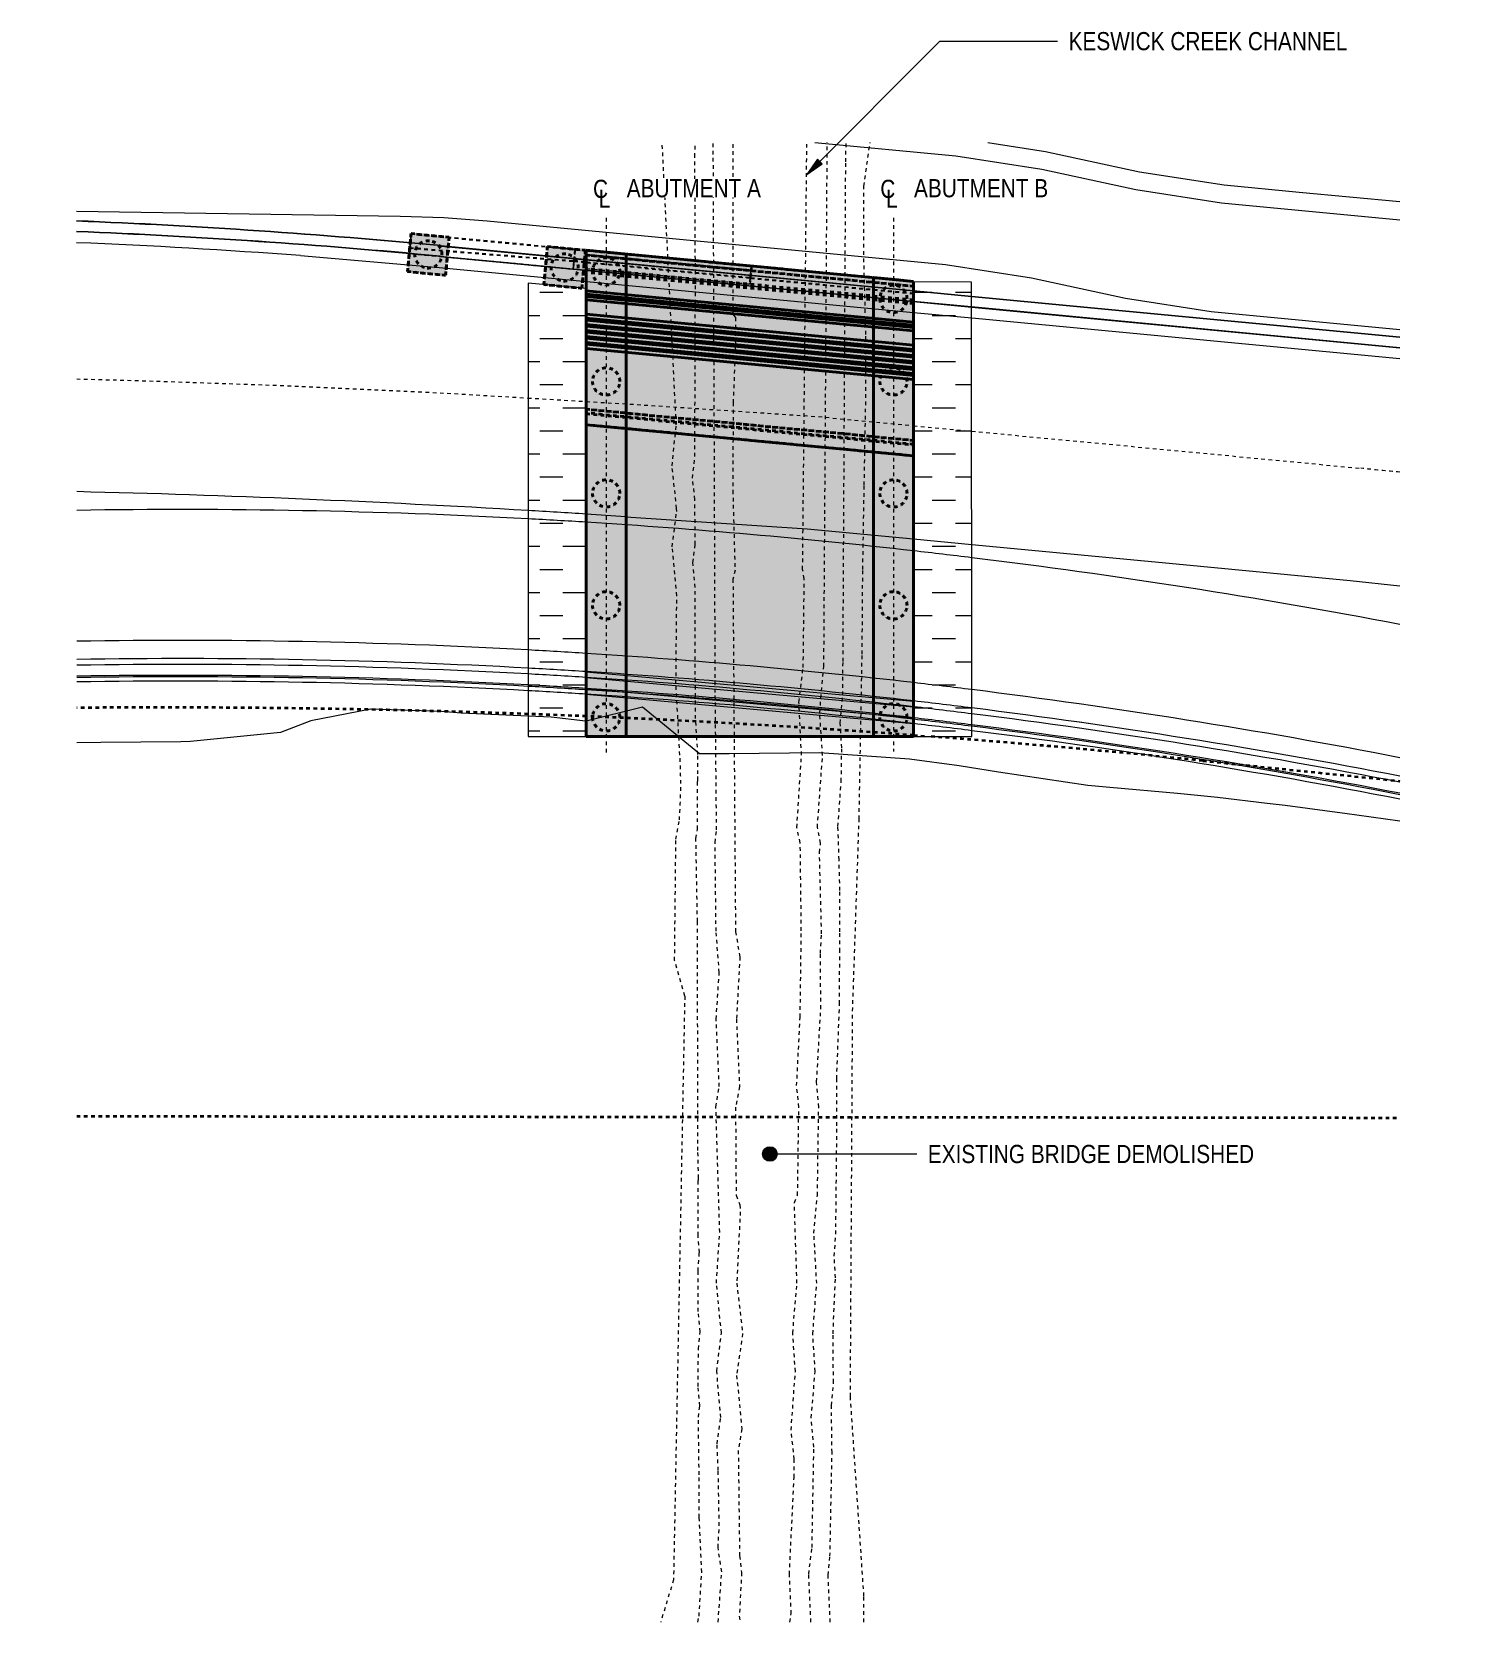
# Model space of a CAD drawing. Header units: metres. Extents: x 566 to 752, y 3 to 1696.
# Drawn here: x 630.14 to 669.26, y 1652.14 to 1695.88 of the extents above; entities that cross this region are included whole.
import ezdxf

# ---------------------------------------------------------------- set-up
doc = ezdxf.new("R2010")
doc.units = ezdxf.units.M
for name, pattern in [('ControlLine', [0.02, 0.0125, -0.0025, 0.0025, -0.0025]), ('IMPORT-LNMK-LaneLine3 _3_', [0.012, 0.003, -0.009]), ('JacobsDash', [0.0045, 0.003, -0.0015]), ('JacobsDoubleCenter', [0.0255, 0.015, -0.0015, 0.003, -0.0015, 0.003, -0.0015]), ('JacobsGridLine', [0.0145, 0.01, -0.001, 0.0025, -0.001])]:
    doc.linetypes.add(name, pattern=pattern)
for name, color, linetype, lineweight in [('BRIDGE-ABUTMENT-CONC', 7, 'Continuous', 40), ('D-BDGE', 7, 'Continuous', 13), ('D-BDGE-FLOOR', 7, 'Continuous', 40), ('D-BDGE-FLOOR-PAT', 7, 'Continuous', 40), ('D-BDGE-FNDN-PILE-CAP', 7, 'Continuous', 40), ('D-BDGE-FNDN-PILE-CONC', 7, 'Continuous', 40), ('D-BDGE-GEN-MOD', 7, 'Continuous', 25), ('D-BDGE-LINE', 7, 'Continuous', 9), ('D-ENHA-GEN-LINE', 7, 'Continuous', 9), ('D-ENHA-GEN-LINE-GRIDS', 7, 'Continuous', 9), ('D-ENHA-TEXT', 7, 'Continuous', 9)]:
    doc.layers.add(name, color=color, linetype=linetype, lineweight=lineweight)
doc.layers.add('D-BDGE-FNDN', color=7, linetype='Continuous', lineweight=13, true_color=0x8c8cc6)
doc.layers.add('D-BDGE-FRAMING', color=7, linetype='Continuous', lineweight=13, true_color=0x8c8cc6)
doc.styles.add('Arial Narrow', font='ARIALN.TTF', dxfattribs={"height": 0.5})
doc.styles.add('Arial Narrow_1', font='ARIALN.TTF', dxfattribs={"height": 0.0025})

# ---------------------------------------------------------------- blocks, each defined once
blk = doc.blocks.new('T2DPAA-T2D-PWA-RW-M2D-000002_ControlLinesMinor_rvt-2-DRG-2871032 - CONSTRUCTION SEQUENCE STAGE B1')
at = {"layer": 'D-BDGE', "color": 150, "linetype": 'ControlLine', "lineweight": 35, "true_color": 0x0080ff}
for p, q in [((589.369, 1676.531), (589.746, 1676.503)), ((597.318, 1675.829), (602.74, 1675.272)), ((566.349, 1666.055), (602.74, 1666.011))]:
    blk.add_line(p, q, dxfattribs=at)
for start, end in [(87.94356, 90.48417), (87.61589, 87.94356), (85.76961, 87.61589), (84.13687, 85.69242)]:
    blk.add_arc((568.715, 1397.294), 280, start, end, dxfattribs=at)
blk = doc.blocks.new('T2DPAA-T2D-C3S-TS-M2D-103201_dwg-40804935-DRG-2871032 - CONSTRUCTION SEQUENCE STAGE B1')
at = {"color": 9, "lineweight": 18, "true_color": 0xc3c3c3}
for p, q in [((156.308, 325.547), (169.353, 325.417)), ((156.308, 325.537), (169.354, 325.407)), ((156.305, 325.257), (169.378, 325.126)), ((156.305, 325.247), (169.379, 325.116)), ((156.305, 325.247), (169.379, 325.116)), ((169.353, 325.417), (170.96, 325.401)), ((169.354, 325.407), (170.961, 325.391)), ((169.378, 325.126), (170.985, 325.11)), ((169.379, 325.116), (170.986, 325.1)), ((169.379, 325.116), (170.986, 325.1)), ((170.96, 325.401), (182.791, 325.282)), ((170.961, 325.391), (182.791, 325.272)), ((170.985, 325.11), (182.815, 324.992)), ((170.986, 325.1), (182.816, 324.982)), ((170.986, 325.1), (182.816, 324.982)), ((169.404, 324.816), (171.012, 324.8)), ((171.012, 324.8), (182.842, 324.682)), ((169.935, 318.611), (171.542, 318.594))]:
    blk.add_line(p, q, dxfattribs=at)
at = {"color": 9, "linetype": 'IMPORT-LNMK-LaneLine3 _3_', "lineweight": 18, "true_color": 0xc3c3c3}
for p, q in [((159.041, 321.574), (160.644, 321.614)), ((169.67, 321.713), (171.277, 321.697))]:
    blk.add_line(p, q, dxfattribs=at)
at = {"color": 9, "lineweight": 18, "true_color": 0xc3c3c3, "flags": 128}
for points in [[(171.046, 329.65), (172.65, 329.538), (175.273, 329.197), (177.624, 329.033), (179.697, 329.013), (182.476, 328.986)], [(166.307, 329.247), (170.204, 329.208), (172.586, 329.042), (175.208, 328.701), (177.589, 328.534), (182.519, 328.485)], [(146.237, 325.641), (155.109, 326.263), (156.316, 326.324), (157.507, 326.335), (170.174, 326.209), (172.556, 326.042), (175.178, 325.701), (177.559, 325.535), (182.774, 325.482)], [(152.478, 324.946), (156.302, 324.947), (169.404, 324.816)], [(161.994, 318.549), (166.996, 318.64), (169.935, 318.611)], [(171.542, 318.594), (176.995, 318.54), (181.995, 318.486), (183.37, 318.457)], [(183.918, 312.01), (182.724, 312.069), (182.453, 312.084), (180.739, 312.166), (180.242, 312.184), (178.869, 312.228), (177.76, 312.247), (175.888, 312.252), (175.279, 312.261), (172.807, 312.417), (171.716, 312.498), (170.334, 312.566), (167.856, 312.528), (165.38, 312.287), (164.564, 312.225), (162.895, 313.364), (161.387, 312.856)], [(159.782, 312.853), (157.94, 312.783), (157.397, 312.783), (155.46, 312.682), (153.842, 312.225), (153.032, 311.833), (150.59, 311.373), (150.327, 311.346), (148.134, 311.137), (147.475, 311.072)], [(161.387, 312.856), (161.369, 312.849), (160.419, 312.878), (159.782, 312.853)]]:
    blk.add_lwpolyline(points, dxfattribs=at)
at = {"color": 9, "linetype": 'IMPORT-LNMK-LaneLine3 _3_', "lineweight": 18, "true_color": 0xc3c3c3, "flags": 128}
for points in [[(146.628, 321.046), (146.896, 321.063), (148.769, 321.169), (151.961, 321.329), (152.515, 321.353), (156.267, 321.498), (157.024, 321.523), (159.041, 321.574)], [(160.644, 321.614), (162.025, 321.649), (167.027, 321.74), (169.67, 321.713)], [(171.277, 321.697), (177.026, 321.64), (182.026, 321.586)]]:
    blk.add_lwpolyline(points, dxfattribs=at)
at = {"color": 9, "lineweight": 18, "true_color": 0xc3c3c3}
for centre, radius, start, end in [((154.429, 138.757), 186.8, 89.42383, 92.50663), ((154.429, 138.757), 186.79, 89.42383, 92.50651), ((154.429, 138.757), 186.51, 89.42382, 92.50298), ((154.429, 138.757), 186.5, 89.42382, 92.50285), ((154.429, 138.757), 186.5, 89.42382, 92.50285), ((154.429, 138.757), 186.2, 90.60064, 92.49902), ((168.47, -39.993), 358.6, 91.46474, 93.44999), ((168.47, -39.993), 358.6, 91.2086, 91.46474), ((168.47, -39.993), 358.6, 91.03467, 91.2086), ((164.973, 138.351), 180, 91.79876, 95.75167), ((164.973, 138.351), 180, 91.28859, 91.79876), ((164.973, 138.351), 180, 88.41116, 91.28859), ((164.973, 138.351), 180, 87.89837, 88.41116), ((164.973, 138.351), 180, 84.10483, 87.89837), ((164.973, 138.351), 176.4, 91.73638, 95.76996), ((164.973, 138.351), 176.4, 91.2157, 91.73638), ((164.973, 138.351), 176.4, 88.2784, 91.2157), ((164.973, 138.351), 176.4, 87.75501, 88.2784), ((164.973, 138.351), 176.4, 83.88273, 87.75501), ((164.973, 138.351), 175.9, 91.72749, 95.77256), ((164.973, 138.351), 175.9, 91.72751, 95.77256), ((164.973, 138.351), 175.9, 91.20534, 91.72749), ((164.973, 138.351), 175.9, 91.20535, 91.72751), ((164.973, 138.351), 175.9, 88.25954, 91.20534), ((164.973, 138.351), 175.9, 88.25952, 91.20535), ((164.973, 138.351), 175.74, 88.2535, 91.20203), ((164.973, 138.351), 175.9, 87.73461, 88.25954), ((164.973, 138.351), 175.9, 87.73464, 88.25952), ((164.973, 138.351), 175.9, 83.85116, 87.73461), ((164.973, 138.351), 175.9, 83.85116, 87.73464), ((164.973, 138.351), 175.74, 91.72465, 95.77339), ((164.973, 138.351), 175.439, 91.71927, 95.77496), ((164.973, 138.351), 175.4, 91.71858, 95.77517), ((164.973, 138.351), 175.74, 91.20203, 91.72465), ((164.973, 138.351), 175.439, 91.19575, 91.71927), ((164.973, 138.351), 175.4, 91.19493, 91.71858), ((164.973, 138.351), 175.439, 88.24206, 91.19575), ((164.973, 138.351), 175.4, 88.24053, 91.19493), ((164.973, 138.351), 175.28, 88.23598, 91.19242), ((164.973, 138.351), 175.74, 87.72809, 88.2535), ((164.973, 138.351), 175.439, 87.71575, 88.24206), ((164.973, 138.351), 175.4, 87.71416, 88.24053), ((164.973, 138.351), 175.74, 83.84104, 87.72809), ((164.973, 138.351), 175.439, 83.82191, 87.71575), ((164.973, 138.351), 175.28, 91.71642, 95.7758), ((164.973, 138.351), 175.28, 91.19242, 91.71642), ((164.973, 138.351), 175.28, 87.70919, 88.23598), ((164.973, 138.351), 175.4, 83.81939, 87.71416), ((164.973, 138.351), 175.28, 83.81174, 87.70919)]:
    blk.add_arc(centre, radius, start, end, dxfattribs=at)
at = {"color": 9, "linetype": 'IMPORT-LNMK-LaneLine3 _3_', "lineweight": 18, "true_color": 0xc3c3c3}
blk.add_arc((176.844, -36.976), 358.6, 88.99944, 89.17206, dxfattribs=at)
blk = doc.blocks.new('T2DPAA-T2D-PWC-TS-M2D-100010_TempWorksDesign_rvt-2-DRG-2871032 - CONSTRUCTION SEQUENCE STAGE B1')
at = {"color": 9, "lineweight": 18, "true_color": 0xc3c3c3, "rotation": 355.1443168073812}
blk.add_blockref('T2DPAA-T2D-C3S-TS-M2D-103201_dwg-40804935-DRG-2871032 - CONSTRUCTION SEQUENCE STAGE B1', (393.072, 1378.848), dxfattribs=at)
blk = doc.blocks.new('08_ADC_Barrier_Precast_T2D_MBP-02-B - MBP-02-B-7218689-DRG-2871032 - CONSTRUCTION SEQUENCE STAGE B1')
at = {"layer": 'D-BDGE-GEN-MOD', "linetype": 'JacobsDoubleCenter'}
for p, q in [((-2.307, 0.55), (-2.311, 0.55)), ((-2.311, 0.55), (2.246, 0.55)), ((-2.311, 0.55), (-2.31, 0.535)), ((-2.31, 0.535), (-2.283, 0.226)), ((2.246, 0.535), (-2.31, 0.535)), ((-2.305, 0.535), (-2.307, 0.55)), ((2.25, 0.55), (-2.307, 0.55)), ((-2.297, 0.435), (-2.305, 0.535)), ((-2.305, 0.535), (2.25, 0.535)), ((2.246, 0.55), (2.25, 0.55)), ((2.246, 0.535), (2.246, 0.55)), ((2.246, 0.226), (2.246, 0.535)), ((2.25, 0.55), (2.25, 0.535)), ((2.25, 0.535), (2.25, 0.435)), ((-2.295, 0.42), (-2.297, 0.435)), ((2.25, 0.435), (-2.297, 0.435)), ((-2.296, 0.42), (-2.295, 0.42)), ((-2.265, 0.047), (-2.296, 0.42)), ((2.249, 0.42), (-2.296, 0.42)), ((-2.295, 0.42), (2.25, 0.42)), ((-2.283, 0.226), (2.246, 0.226)), ((-2.282, 0.209), (-2.283, 0.226)), ((-2.265, 0.047), (-2.282, 0.209)), ((2.246, 0.209), (-2.282, 0.209)), ((2.249, 0.047), (-2.265, 0.047)), ((2.246, 0.226), (2.246, 0.209)), ((2.246, 0.209), (2.249, 0.047)), ((2.25, 0.42), (2.249, 0.42)), ((2.249, 0.42), (2.249, 0.047)), ((2.25, 0.435), (2.25, 0.42))]:
    blk.add_line(p, q, dxfattribs=at)
blk = doc.blocks.new('08_ADC_Barrier_Precast_T2D_MBP-02-B - MBP-02-B-7218747-DRG-2871032 - CONSTRUCTION SEQUENCE STAGE B1')
at = {"layer": 'D-BDGE-GEN-MOD', "linetype": 'JacobsDoubleCenter'}
for p, q in [((-2.25, 0.55), (-2.255, 0.55)), ((-2.255, 0.55), (2.209, 0.55)), ((-2.255, 0.55), (-2.255, 0.535)), ((-2.255, 0.535), (-2.255, 0.226)), ((2.21, 0.535), (-2.255, 0.535)), ((-2.25, 0.535), (-2.25, 0.55)), ((2.214, 0.55), (-2.25, 0.55)), ((-2.25, 0.435), (-2.25, 0.535)), ((-2.25, 0.535), (2.21, 0.535)), ((2.209, 0.55), (2.214, 0.55)), ((2.21, 0.535), (2.209, 0.55)), ((2.236, 0.226), (2.21, 0.535)), ((2.21, 0.535), (2.215, 0.535)), ((2.214, 0.55), (2.215, 0.535)), ((2.215, 0.535), (2.224, 0.435)), ((-2.255, 0.226), (2.236, 0.226)), ((-2.255, 0.209), (-2.255, 0.226)), ((-2.251, 0.047), (-2.255, 0.209)), ((2.238, 0.209), (-2.255, 0.209)), ((-2.251, 0.42), (-2.25, 0.42)), ((-2.251, 0.047), (-2.251, 0.42)), ((2.221, 0.42), (-2.251, 0.42)), ((2.255, 0.047), (-2.251, 0.047)), ((-2.25, 0.42), (-2.25, 0.435)), ((2.22, 0.435), (-2.25, 0.435)), ((-2.25, 0.42), (2.221, 0.42)), ((2.224, 0.435), (2.22, 0.435)), ((2.221, 0.42), (2.225, 0.42)), ((2.224, 0.42), (2.221, 0.42)), ((2.224, 0.435), (2.225, 0.42)), ((2.225, 0.42), (2.224, 0.42)), ((2.224, 0.42), (2.245, 0.169)), ((2.236, 0.226), (2.238, 0.209)), ((2.238, 0.209), (2.255, 0.047)), ((2.245, 0.169), (2.255, 0.047))]:
    blk.add_line(p, q, dxfattribs=at)
blk = doc.blocks.new('Floors 6 - Floors 6-5450700-DRG-2871032 - CONSTRUCTION SEQUENCE STAGE B1')
at = {"layer": 'D-BDGE-FLOOR-PAT', "linetype": 'JacobsDoubleCenter', "true_color": 0xe1e1e1}
for points in [[(444.648, 1728.479), (444.648, 1728.483), (435.608, 1728.573), (435.609, 1728.57), (444.379, 1728.482)], [(444.657, 1728.38), (444.654, 1728.412), (435.608, 1728.57), (435.617, 1728.475), (444.513, 1728.381)], [(444.659, 1728.355), (444.657, 1728.377), (435.616, 1728.475), (435.619, 1728.449), (444.431, 1728.358)], [(444.654, 1728.412), (444.648, 1728.479), (435.811, 1728.566), (444.385, 1728.417)], [(444.657, 1728.377), (444.657, 1728.38), (443.029, 1728.394), (444.388, 1728.38)]]:
    blk.add_hatch(color=254, dxfattribs=at).paths.add_polyline_path(points)
h = blk.add_hatch(color=254, dxfattribs=at)
h.paths.add_polyline_path([(444.684, 1728.059), (444.659, 1728.355), (435.618, 1728.447), (435.645, 1728.149), (444.415, 1728.061)])
h.paths.add_polyline_path([(439.066, 1728.344), (439.066, 1728.344), (438.969, 1728.343)])
at = {"layer": 'D-BDGE-FLOOR', "color": 252, "linetype": 'JacobsDoubleCenter', "true_color": 0x888888}
for p, q in [((435.608, 1728.574), (444.648, 1728.483)), ((435.608, 1728.57), (435.608, 1728.57)), ((444.648, 1728.479), (435.609, 1728.57)), ((444.657, 1728.38), (435.617, 1728.475)), ((435.619, 1728.449), (444.659, 1728.355)), ((444.654, 1728.412), (444.648, 1728.479)), ((444.657, 1728.377), (444.657, 1728.38)), ((435.644, 1728.149), (435.644, 1728.149)), ((435.644, 1728.149), (444.684, 1728.058)), ((444.684, 1728.058), (435.644, 1728.149)), ((444.684, 1728.058), (444.684, 1728.058))]:
    blk.add_line(p, q, dxfattribs=at)
at = {"layer": 'D-BDGE-FLOOR', "color": 252, "linetype": 'JacobsDoubleCenter', "true_color": 0x888888, "flags": 128}
for points in [[(435.644, 1728.149), (435.638, 1728.22), (435.632, 1728.291), (435.626, 1728.362), (435.62, 1728.432), (435.614, 1728.503), (435.608, 1728.574)], [(435.608, 1728.57), (435.608, 1728.571), (435.608, 1728.573), (435.608, 1728.574)], [(435.608, 1728.57), (435.612, 1728.522), (435.616, 1728.475)], [(435.616, 1728.475), (435.617, 1728.462), (435.618, 1728.449)], [(435.644, 1728.149), (435.637, 1728.224), (435.631, 1728.299), (435.625, 1728.374), (435.618, 1728.449)], [(444.648, 1728.483), (444.654, 1728.412), (444.66, 1728.342), (444.666, 1728.271), (444.672, 1728.2), (444.678, 1728.129), (444.684, 1728.058)], [(444.648, 1728.483), (444.648, 1728.482), (444.648, 1728.48), (444.648, 1728.479)], [(444.657, 1728.38), (444.655, 1728.396), (444.654, 1728.412)], [(444.659, 1728.355), (444.658, 1728.366), (444.657, 1728.377)], [(444.659, 1728.355), (444.665, 1728.281), (444.671, 1728.207), (444.678, 1728.133), (444.684, 1728.058)]]:
    blk.add_lwpolyline(points, dxfattribs=at)
blk = doc.blocks.new('01_SFO_FRP_Pile_CastInPlace_CS - CAST-IN-PLACE PILE - 0750-7668704-DRG-2871032 - CONSTRUCTION SEQUENCE STAGE B1')
at = {"layer": 'D-BDGE-FNDN-PILE-CONC', "linetype": 'JacobsDash'}
for start, end in [(90, 270), (90, 270), (270, 90), (270, 90)]:
    blk.add_arc((0, 0), 0.375, start, end, dxfattribs=at)
blk = doc.blocks.new('Upstand North - Upstand North-7372798-DRG-2871032 - CONSTRUCTION SEQUENCE STAGE B1')
at = {"layer": 'D-BDGE-FRAMING', "color": 7, "linetype": 'JacobsDoubleCenter', "lineweight": 40}
for p, q in [((435.247, 1732.799), (435.279, 1732.426)), ((435.247, 1732.799), (435.248, 1732.799)), ((444.287, 1732.707), (435.247, 1732.799)), ((435.248, 1732.799), (444.288, 1732.707)), ((435.285, 1732.362), (435.248, 1732.799)), ((444.319, 1732.334), (444.287, 1732.707)), ((444.288, 1732.707), (444.287, 1732.707)), ((444.288, 1732.707), (444.325, 1732.27)), ((435.279, 1732.426), (435.285, 1732.362)), ((444.319, 1732.334), (435.279, 1732.426)), ((444.325, 1732.27), (435.285, 1732.362)), ((444.325, 1732.27), (444.319, 1732.334))]:
    blk.add_line(p, q, dxfattribs=at)
blk = doc.blocks.new('CS_Annot_Centreline Symbol1 - CS_Annot_Centreline Symbol 2-5308920-DRG-2871032 - CONSTRUCTION SEQUENCE STAGE B1')
at = {"layer": 'D-ENHA-GEN-LINE', "char_height": 0.0025, "attachment_point": 1, "style": 'Arial Narrow_1'}
for s, insert, width in [('C  ', (-0.00119, 0.00463), 0.0044093), ('L', (-0.00041, 0.00329), 0.0019241)]:
    blk.add_mtext(s, dxfattribs=dict(at, insert=insert, width=width))

msp = doc.modelspace()

# ---------------------------------------------------------------- hatches: boundary and pattern name
at = {"layer": 'BRIDGE-ABUTMENT-CONC', "true_color": 0xc0c0c0}
msp.add_hatch(color=9, dxfattribs=at).paths.add_polyline_path([(646.486, 1689.763), (646.486, 1689.763), (646.157, 1689.795)])
at = {"layer": 'D-BDGE-FLOOR-PAT', "lineweight": 5, "true_color": 0xe1e1e1}
for points in [[(654.386, 1688.442), (654.386, 1689.013), (645.386, 1689.868), (645.386, 1689.299), (649.569, 1688.901)], [(654.386, 1688.404), (654.386, 1688.442), (645.386, 1689.299), (645.386, 1689.259), (649.569, 1688.862)]]:
    msp.add_hatch(color=254, dxfattribs=at).paths.add_polyline_path(points)
at = {"layer": 'D-BDGE-FLOOR-PAT', "true_color": 0xe1e1e1}
h = msp.add_hatch(color=254, dxfattribs=at)
h.paths.add_polyline_path([(654.386, 1684.642), (654.386, 1688.404), (645.386, 1689.258), (645.387, 1685.498), (654.253, 1684.655)])
h.paths.add_polyline_path([(652.98, 1684.672), (652.98, 1684.672), (652.98, 1684.672)])
msp.add_hatch(color=254, dxfattribs=at).paths.add_polyline_path([(654.386, 1676.499), (654.386, 1684.216), (645.386, 1685.071), (645.387, 1676.499), (649.569, 1676.499)])
at = {"layer": 'D-BDGE-FNDN-PILE-CAP', "lineweight": 5, "true_color": 0xc0c0c0}
for points in [[(641.519, 1689.182), (641.619, 1690.227), (640.573, 1690.326), (640.474, 1689.281)], [(645.267, 1688.824), (645.366, 1689.87), (644.321, 1689.969), (644.221, 1688.924), (645.02, 1688.848)]]:
    msp.add_hatch(color=9, dxfattribs=at).paths.add_polyline_path(points)
at = {"layer": 'D-BDGE-LINE'}
h = msp.add_hatch(dxfattribs=at)
h.set_pattern_fill('FP_1', color=256, style=0, pattern_type=2)
h.set_pattern_definition([(0, (228.8187, -30.867), (0.635, 0.635), [0.635, -0.635])])
h.paths.add_polyline_path([(655.994, 1676.499), (655.987, 1688.993), (654.387, 1688.997), (654.394, 1676.499)])
h.paths.add_polyline_path([(643.787, 1676.499), (645.387, 1676.499), (645.387, 1688.813), (643.787, 1688.965), (643.787, 1677.576)])
at = {"layer": 'D-ENHA-TEXT'}
msp.add_hatch(color=256, dxfattribs=at).paths.add_polyline_path([(651.458, 1691.954), (651.874, 1692.246), (651.749, 1692.371)])
h = msp.add_hatch(color=256, dxfattribs=at)
edge = h.paths.add_edge_path()
edge.add_arc((650.438, 1665.014), 0.2, 0, 360)

# ---------------------------------------------------------------- linework, layer by layer
at = {"layer": 'BRIDGE-ABUTMENT-CONC'}
for p, q in [((645.386, 1689.868), (645.386, 1689.868)), ((645.386, 1689.868), (645.386, 1688.813)), ((646.486, 1689.763), (645.386, 1689.868)), ((645.386, 1689.868), (646.486, 1689.763)), ((645.386, 1688.813), (645.386, 1689.868)), ((646.486, 1689.763), (646.486, 1676.5)), ((646.486, 1676.5), (646.486, 1689.763)), ((646.486, 1689.763), (646.486, 1689.763)), ((653.286, 1676.499), (653.286, 1689.117)), ((653.786, 1689.07), (653.286, 1689.117)), ((653.286, 1689.117), (653.286, 1689.117)), ((653.286, 1676.499), (653.286, 1689.117)), ((653.286, 1689.117), (653.786, 1689.07)), ((654.386, 1689.012), (653.786, 1689.07)), ((653.786, 1689.07), (654.386, 1689.013)), ((654.386, 1689.013), (654.386, 1689.012)), ((654.386, 1689.011), (654.386, 1689.012)), ((654.386, 1689.013), (654.386, 1689.012)), ((654.386, 1689.012), (654.386, 1676.499)), ((654.386, 1676.499), (654.386, 1689.011)), ((645.386, 1688.813), (645.386, 1676.501)), ((645.386, 1676.501), (645.386, 1688.813)), ((645.386, 1676.501), (645.386, 1676.5)), ((645.386, 1676.5), (645.386, 1676.501)), ((645.986, 1676.5), (645.387, 1676.5)), ((645.387, 1676.5), (645.986, 1676.5)), ((646.486, 1676.5), (645.986, 1676.5)), ((645.986, 1676.5), (646.486, 1676.5)), ((653.286, 1676.499), (654.386, 1676.499)), ((654.386, 1676.499), (653.286, 1676.499))]:
    msp.add_line(p, q, dxfattribs=at)
at = {"layer": 'D-BDGE', "color": 8, "linetype": 'JacobsDash', "lineweight": 15, "true_color": 0x808080}
for p, q in [((647.864, 1685.066), (647.476, 1692.836)), ((648.375, 1692.437), (648.384, 1692.836)), ((648.937, 1677.707), (648.881, 1692.836)), ((649.43, 1688.09), (649.427, 1692.836)), ((651.339, 1681.092), (651.455, 1692.836)), ((651.923, 1678.424), (652.016, 1692.836)), ((652.525, 1692.303), (652.535, 1692.836)), ((653.022, 1691.631), (653.195, 1692.836)), ((648.391, 1689.012), (648.375, 1692.437)), ((652.45, 1678.563), (652.525, 1692.303)), ((653.025, 1689.546), (653.022, 1691.631)), ((653.079, 1687.552), (653.025, 1689.546)), ((648.378, 1685.403), (648.391, 1689.012)), ((649.43, 1688.09), (649.491, 1688.017)), ((649.491, 1688.017), (649.488, 1687.177)), ((653.074, 1685.607), (653.079, 1687.552)), ((649.488, 1687.177), (649.428, 1685.683)), ((648.377, 1684.198), (648.378, 1685.403)), ((649.428, 1685.683), (649.419, 1683.263)), ((653.033, 1683.412), (653.074, 1685.607)), ((647.747, 1683.937), (647.874, 1685.166)), ((648.311, 1683.601), (648.377, 1684.198)), ((647.874, 1682.769), (647.747, 1683.937)), ((648.376, 1683.015), (648.311, 1683.601)), ((649.419, 1683.263), (649.48, 1681.069)), ((652.993, 1681.092), (653.033, 1683.412)), ((647.875, 1682.684), (647.874, 1682.769)), ((648.383, 1681.775), (648.376, 1683.015)), ((647.752, 1681.717), (647.875, 1682.684)), ((647.878, 1680.367), (647.752, 1681.717)), ((648.321, 1681.279), (648.383, 1681.775)), ((648.385, 1680.592), (648.321, 1681.279)), ((649.48, 1681.069), (649.423, 1680.826)), ((651.384, 1680.836), (651.339, 1681.092)), ((652.976, 1678.762), (652.993, 1681.092)), ((648.384, 1678.197), (648.385, 1680.592)), ((649.423, 1680.826), (649.493, 1671.126)), ((651.356, 1678.396), (651.384, 1680.836)), ((647.855, 1677.958), (647.878, 1680.367)), ((651.237, 1677.444), (651.356, 1678.396)), ((651.808, 1677.149), (651.923, 1678.424)), ((652.442, 1677.633), (652.45, 1678.563)), ((652.893, 1674.223), (652.976, 1678.762)), ((647.962, 1675.985), (647.855, 1677.958)), ((648.397, 1677.817), (648.384, 1678.197)), ((648.395, 1676.987), (648.397, 1677.817)), ((648.972, 1673.927), (648.937, 1677.707)), ((652.373, 1676.864), (652.442, 1677.633)), ((651.309, 1675.986), (651.237, 1677.444)), ((651.887, 1675.971), (651.808, 1677.149)), ((648.457, 1675.999), (648.395, 1676.987)), ((652.416, 1676.185), (652.373, 1676.864)), ((652.4, 1675.261), (652.416, 1676.185)), ((648.461, 1675.465), (648.457, 1675.999)), ((651.18, 1673.99), (651.309, 1675.986)), ((651.745, 1673.997), (651.887, 1675.971)), ((648.446, 1675.23), (648.454, 1675.295)), ((648.454, 1675.295), (648.461, 1675.465)), ((648.446, 1673.945), (648.446, 1675.23)), ((652.311, 1674.024), (652.4, 1675.261)), ((647.854, 1673.669), (647.948, 1674.201)), ((651.274, 1673.575), (651.18, 1673.99)), ((651.835, 1673.566), (651.745, 1673.997)), ((652.341, 1673.104), (652.311, 1674.024)), ((652.714, 1668.946), (652.893, 1674.223)), ((647.818, 1670.339), (647.854, 1673.669)), ((648.405, 1673.691), (648.446, 1673.945)), ((648.446, 1671.411), (648.405, 1673.691)), ((648.931, 1673.585), (648.972, 1673.927)), ((648.958, 1671.14), (648.931, 1673.585)), ((651.303, 1671.155), (651.274, 1673.575)), ((651.802, 1673.308), (651.835, 1673.566)), ((651.861, 1671.068), (651.802, 1673.308)), ((652.365, 1672.265), (652.341, 1673.104)), ((652.362, 1671.125), (652.365, 1672.265)), ((648.46, 1665.106), (648.446, 1671.411)), ((649.046, 1670.003), (648.958, 1671.14)), ((649.493, 1671.126), (649.613, 1670.436)), ((651.271, 1668.776), (651.303, 1671.155)), ((651.828, 1670.529), (651.861, 1671.068)), ((652.359, 1670.585), (652.362, 1671.125)), ((651.839, 1669.009), (651.828, 1670.529)), ((652.355, 1669.145), (652.359, 1670.585)), ((648.097, 1669.358), (647.818, 1670.339)), ((649.613, 1670.436), (649.519, 1668.724)), ((648.96, 1668.721), (649.046, 1670.003)), ((648.097, 1669.358), (647.788, 1653.302)), ((652.276, 1667.086), (652.355, 1669.145)), ((649.045, 1666.873), (648.96, 1668.721)), ((649.519, 1668.724), (649.605, 1666.866)), ((651.174, 1666.893), (651.271, 1668.776)), ((651.724, 1667.003), (651.839, 1669.009)), ((652.652, 1658.341), (652.714, 1668.946)), ((651.782, 1666.305), (651.724, 1667.003)), ((652.281, 1665.786), (652.276, 1667.086)), ((648.955, 1666.31), (649.045, 1666.873)), ((649.605, 1666.866), (649.494, 1666.302)), ((651.234, 1666.301), (651.174, 1666.893)), ((649.06, 1662.867), (648.955, 1666.31)), ((649.494, 1666.302), (649.51, 1663.877)), ((651.201, 1663.881), (651.234, 1666.301)), ((651.745, 1663.875), (651.782, 1666.305)), ((652.251, 1662.806), (652.281, 1665.786)), ((648.475, 1664.352), (648.46, 1665.106)), ((648.466, 1664.241), (648.475, 1664.352)), ((648.465, 1662.776), (648.466, 1664.241)), ((649.51, 1663.877), (649.61, 1663.615)), ((649.61, 1663.615), (649.623, 1663.426)), ((651.111, 1663.681), (651.201, 1663.881)), ((651.183, 1661.462), (651.111, 1663.681)), ((651.65, 1662.84), (651.745, 1663.875)), ((649.623, 1663.426), (649.527, 1661.463)), ((648.499, 1662.308), (648.465, 1662.776)), ((648.968, 1661.46), (649.06, 1662.867)), ((651.727, 1661.457), (651.65, 1662.84)), ((652.208, 1662.208), (652.251, 1662.806)), ((648.462, 1661.794), (648.499, 1662.308)), ((652.241, 1661.609), (652.208, 1662.208)), ((648.467, 1660.686), (648.462, 1661.794)), ((649.105, 1660.092), (648.968, 1661.46)), ((649.527, 1661.463), (649.688, 1660.072)), ((651.067, 1660.087), (651.183, 1661.462)), ((651.618, 1660.066), (651.727, 1661.457)), ((652.175, 1660.07), (652.241, 1661.609)), ((648.522, 1660.124), (648.467, 1660.686)), ((648.472, 1659.651), (648.522, 1660.124)), ((648.978, 1659.044), (649.105, 1660.092)), ((649.688, 1660.072), (649.524, 1658.924)), ((651.139, 1659.029), (651.067, 1660.087)), ((651.684, 1659.033), (651.618, 1660.066)), ((652.187, 1658.73), (652.175, 1660.07)), ((648.467, 1658.616), (648.472, 1659.651)), ((649.088, 1657.764), (648.978, 1659.044)), ((649.524, 1658.924), (649.666, 1657.451)), ((651.022, 1657.418), (651.139, 1659.029)), ((651.575, 1657.758), (651.684, 1659.033)), ((652.13, 1658.098), (652.187, 1658.73)), ((648.51, 1658.088), (648.467, 1658.616)), ((653.026, 1652.851), (652.652, 1658.341)), ((648.471, 1657.776), (648.51, 1658.088)), ((648.493, 1656.191), (648.471, 1657.776)), ((652.148, 1656.808), (652.13, 1658.098)), ((648.987, 1657.041), (649.088, 1657.764)), ((649.666, 1657.451), (649.569, 1656.859)), ((651.108, 1656.618), (651.022, 1657.418)), ((651.648, 1656.951), (651.575, 1657.758)), ((649.018, 1656.312), (648.987, 1657.041)), ((651.597, 1654.192), (651.648, 1656.951)), ((649.569, 1656.859), (649.605, 1653.959)), ((651.103, 1656.118), (651.108, 1656.618)), ((652.091, 1653.948), (652.148, 1656.808)), ((648.497, 1655.016), (648.493, 1656.191)), ((649.045, 1654.792), (649.018, 1656.312)), ((650.976, 1653.451), (651.103, 1656.118)), ((648.566, 1653.517), (648.497, 1655.016)), ((649.012, 1654.188), (649.045, 1654.792)), ((649.115, 1653.526), (649.012, 1654.188)), ((649.605, 1653.959), (649.66, 1653.502)), ((651.507, 1653.457), (651.597, 1654.192)), ((652.039, 1653.431), (652.091, 1653.948)), ((648.492, 1652.3), (648.566, 1653.517)), ((649.015, 1652.137), (649.115, 1653.526)), ((649.66, 1653.502), (649.597, 1652.304)), ((651.026, 1652.372), (650.976, 1653.451)), ((651.569, 1652.137), (651.507, 1653.457)), ((652.098, 1652.137), (652.039, 1653.431)), ((647.788, 1653.302), (647.435, 1652.137)), ((653.025, 1652.137), (653.026, 1652.851)), ((648.46, 1652.137), (648.492, 1652.3)), ((649.597, 1652.304), (649.618, 1652.137)), ((650.984, 1652.137), (651.026, 1652.372))]:
    msp.add_line(p, q, dxfattribs=at)
at = {"layer": 'D-BDGE', "lineweight": 15}
for p, q in [((645.387, 1688.813), (643.787, 1688.965)), ((643.787, 1688.965), (643.787, 1676.499)), ((655.987, 1688.993), (654.387, 1688.997)), ((654.387, 1688.997), (654.394, 1676.499)), ((655.994, 1676.499), (655.987, 1688.993)), ((645.387, 1676.499), (645.387, 1688.813)), ((643.787, 1676.499), (645.387, 1676.499)), ((654.394, 1676.499), (655.994, 1676.499))]:
    msp.add_line(p, q, dxfattribs=at)
at = {"layer": 'D-BDGE', "color": 1, "lineweight": 15, "true_color": 0xff0000}
for p, q in [((645.386, 1678.277), (654.386, 1677.467)), ((645.386, 1678.117), (654.386, 1677.314)), ((645.386, 1677.816), (654.386, 1677.011)), ((645.386, 1677.656), (654.386, 1676.85))]:
    msp.add_line(p, q, dxfattribs=at)
at = {"layer": 'D-BDGE', "color": 8, "linetype": 'JacobsDash', "lineweight": 15, "true_color": 0x808080}
msp.add_arc((635.342, 1675.19), 12.645, 355.5103, 3.6053, dxfattribs=at)
at = {"layer": 'D-BDGE-FLOOR', "color": 252, "true_color": 0x888888}
for p, q in [((654.386, 1689.013), (645.386, 1689.868)), ((645.386, 1676.499), (645.386, 1689.868)), ((654.386, 1689.013), (654.386, 1676.499)), ((654.386, 1687.895), (645.387, 1688.751)), ((645.387, 1688.66), (654.386, 1687.805)), ((654.386, 1687.745), (645.387, 1688.6)), ((645.387, 1688.51), (654.386, 1687.654)), ((654.386, 1687.257), (645.387, 1688.112)), ((645.387, 1687.997), (654.386, 1687.142)), ((654.386, 1687.091), (645.387, 1687.947)), ((645.387, 1687.831), (654.386, 1686.976)), ((654.386, 1686.926), (645.387, 1687.781)), ((645.387, 1687.665), (654.386, 1686.81)), ((654.386, 1686.76), (645.387, 1687.615)), ((645.387, 1687.5), (654.386, 1686.644)), ((654.386, 1686.594), (645.387, 1687.449)), ((645.387, 1687.334), (654.386, 1686.479)), ((654.386, 1686.428), (645.387, 1687.284)), ((645.387, 1687.168), (654.386, 1686.313)), ((654.386, 1684.216), (645.387, 1685.071)), ((654.386, 1676.499), (645.387, 1676.499))]:
    msp.add_line(p, q, dxfattribs=at)
at = {"layer": 'D-BDGE-FLOOR', "color": 252, "linetype": 'JacobsDoubleCenter', "true_color": 0x888888}
for p, q in [((645.386, 1689.299), (645.386, 1689.868)), ((645.386, 1689.868), (645.386, 1689.868)), ((645.386, 1689.868), (645.386, 1689.259)), ((645.386, 1689.868), (649.897, 1689.439)), ((645.386, 1689.868), (649.897, 1689.439)), ((645.386, 1689.259), (645.386, 1689.299)), ((654.386, 1688.442), (645.386, 1689.299)), ((649.897, 1689.439), (654.386, 1689.013)), ((649.897, 1689.439), (654.386, 1689.013)), ((654.386, 1688.404), (645.386, 1689.259)), ((654.386, 1688.404), (654.386, 1689.013)), ((654.386, 1689.013), (654.386, 1689.013)), ((654.386, 1689.013), (654.386, 1688.442)), ((654.386, 1688.442), (654.386, 1688.404))]:
    msp.add_line(p, q, dxfattribs=at)
at = {"layer": 'D-BDGE-FLOOR', "color": 252, "true_color": 0x888888, "flags": 128}
for points in [[(645.386, 1688.689), (645.386, 1688.699), (645.386, 1688.71), (645.386, 1688.721), (645.386, 1688.731), (645.386, 1688.739), (645.386, 1688.745), (645.386, 1688.749), (645.386, 1688.751), (645.386, 1688.75), (645.386, 1688.746), (645.386, 1688.74), (645.386, 1688.732), (645.386, 1688.722)], [(645.386, 1688.722), (645.386, 1688.712), (645.386, 1688.701), (645.386, 1688.69), (645.386, 1688.68), (645.386, 1688.672), (645.386, 1688.666), (645.386, 1688.662), (645.386, 1688.66), (645.386, 1688.661), (645.386, 1688.665), (645.386, 1688.671), (645.386, 1688.679), (645.386, 1688.689)], [(645.386, 1688.538), (645.386, 1688.549), (645.386, 1688.56), (645.386, 1688.57), (645.386, 1688.58), (645.386, 1688.588), (645.386, 1688.595), (645.386, 1688.599), (645.386, 1688.6), (645.386, 1688.599), (645.386, 1688.595), (645.386, 1688.589), (645.386, 1688.581), (645.386, 1688.572)], [(645.386, 1688.572), (645.386, 1688.561), (645.386, 1688.55), (645.386, 1688.54), (645.386, 1688.53), (645.386, 1688.522), (645.386, 1688.515), (645.386, 1688.511), (645.386, 1688.51), (645.386, 1688.511), (645.386, 1688.515), (645.386, 1688.521), (645.386, 1688.529), (645.386, 1688.538)], [(645.386, 1688.108), (645.386, 1688.112), (645.386, 1688.112), (645.386, 1688.109), (645.386, 1688.103), (645.386, 1688.094), (645.386, 1688.082), (645.386, 1688.069), (645.386, 1688.056), (645.386, 1688.042), (645.386, 1688.029), (645.386, 1688.017), (645.386, 1688.008), (645.386, 1688.001)], [(645.386, 1688.001), (645.386, 1687.998), (645.386, 1687.997), (645.386, 1688), (645.386, 1688.007), (645.386, 1688.016), (645.386, 1688.027), (645.386, 1688.04), (645.386, 1688.054), (645.386, 1688.068), (645.386, 1688.081), (645.386, 1688.092), (645.386, 1688.102), (645.386, 1688.108)], [(645.386, 1687.943), (645.386, 1687.946), (645.386, 1687.946), (645.386, 1687.943), (645.386, 1687.937), (645.386, 1687.928), (645.386, 1687.917), (645.386, 1687.904), (645.386, 1687.89), (645.386, 1687.876), (645.386, 1687.863), (645.386, 1687.851), (645.386, 1687.842), (645.386, 1687.835)], [(645.386, 1687.835), (645.386, 1687.832), (645.386, 1687.832), (645.386, 1687.835), (645.386, 1687.841), (645.386, 1687.85), (645.386, 1687.861), (645.386, 1687.874), (645.386, 1687.888), (645.386, 1687.902), (645.386, 1687.915), (645.386, 1687.927), (645.386, 1687.936), (645.386, 1687.943)], [(645.386, 1687.777), (645.386, 1687.78), (645.386, 1687.781), (645.386, 1687.778), (645.386, 1687.771), (645.386, 1687.762), (645.386, 1687.751), (645.386, 1687.738), (645.386, 1687.724), (645.386, 1687.71), (645.386, 1687.697), (645.386, 1687.686), (645.386, 1687.676), (645.386, 1687.67)], [(645.386, 1687.67), (645.386, 1687.666), (645.386, 1687.666), (645.386, 1687.669), (645.386, 1687.675), (645.386, 1687.684), (645.386, 1687.696), (645.386, 1687.709), (645.386, 1687.722), (645.386, 1687.736), (645.386, 1687.749), (645.386, 1687.761), (645.386, 1687.77), (645.386, 1687.777)], [(645.386, 1687.611), (645.386, 1687.615), (645.386, 1687.615), (645.386, 1687.612), (645.386, 1687.606), (645.386, 1687.597), (645.386, 1687.585), (645.386, 1687.572), (645.386, 1687.558), (645.386, 1687.545), (645.386, 1687.532), (645.386, 1687.52), (645.386, 1687.511), (645.386, 1687.504)], [(645.386, 1687.504), (645.386, 1687.5), (645.386, 1687.5), (645.386, 1687.503), (645.386, 1687.509), (645.386, 1687.519), (645.386, 1687.53), (645.386, 1687.543), (645.386, 1687.557), (645.386, 1687.57), (645.386, 1687.584), (645.386, 1687.595), (645.386, 1687.605), (645.386, 1687.611)], [(654.386, 1687.867), (654.386, 1687.876), (654.386, 1687.885), (654.386, 1687.891), (654.386, 1687.894), (654.386, 1687.895), (654.386, 1687.894), (654.386, 1687.89), (654.386, 1687.884), (654.386, 1687.875), (654.386, 1687.866), (654.386, 1687.855), (654.386, 1687.844), (654.386, 1687.833)], [(654.386, 1687.833), (654.386, 1687.824), (654.386, 1687.816), (654.386, 1687.81), (654.386, 1687.806), (654.386, 1687.805), (654.386, 1687.806), (654.386, 1687.811), (654.386, 1687.817), (654.386, 1687.825), (654.386, 1687.835), (654.386, 1687.845), (654.386, 1687.856), (654.386, 1687.867)], [(654.386, 1687.716), (654.386, 1687.726), (654.386, 1687.734), (654.386, 1687.74), (654.386, 1687.744), (654.386, 1687.745), (654.386, 1687.743), (654.386, 1687.739), (654.386, 1687.733), (654.386, 1687.725), (654.386, 1687.715), (654.386, 1687.704), (654.386, 1687.693), (654.386, 1687.683)], [(654.386, 1687.683), (654.386, 1687.673), (654.386, 1687.665), (654.386, 1687.659), (654.386, 1687.655), (654.386, 1687.654), (654.386, 1687.656), (654.386, 1687.66), (654.386, 1687.666), (654.386, 1687.674), (654.386, 1687.684), (654.386, 1687.695), (654.386, 1687.706), (654.386, 1687.716)], [(645.386, 1687.413), (645.386, 1687.425), (645.386, 1687.436), (645.386, 1687.443), (645.386, 1687.448), (645.386, 1687.45), (645.386, 1687.448), (645.386, 1687.442), (645.386, 1687.434), (645.386, 1687.424), (645.386, 1687.411), (645.386, 1687.398), (645.386, 1687.384), (645.386, 1687.37)], [(645.386, 1687.37), (645.386, 1687.358), (645.386, 1687.348), (645.386, 1687.34), (645.386, 1687.335), (645.386, 1687.334), (645.386, 1687.336), (645.386, 1687.341), (645.386, 1687.349), (645.386, 1687.36), (645.386, 1687.372), (645.386, 1687.386), (645.386, 1687.4), (645.386, 1687.413)], [(645.386, 1687.28), (645.386, 1687.283), (645.386, 1687.283), (645.386, 1687.28), (645.386, 1687.274), (645.386, 1687.265), (645.386, 1687.254), (645.386, 1687.241), (645.386, 1687.227), (645.386, 1687.213), (645.386, 1687.2), (645.386, 1687.188), (645.386, 1687.179), (645.386, 1687.172)], [(645.386, 1687.172), (645.386, 1687.169), (645.386, 1687.169), (645.386, 1687.172), (645.386, 1687.178), (645.386, 1687.187), (645.386, 1687.198), (645.386, 1687.211), (645.386, 1687.225), (645.386, 1687.239), (645.386, 1687.252), (645.386, 1687.264), (645.386, 1687.273), (645.386, 1687.28)], [(654.386, 1687.146), (654.386, 1687.152), (654.386, 1687.162), (654.386, 1687.173), (654.386, 1687.186), (654.386, 1687.2), (654.386, 1687.214), (654.386, 1687.227), (654.386, 1687.238), (654.386, 1687.247), (654.386, 1687.254), (654.386, 1687.257), (654.386, 1687.257), (654.386, 1687.253)], [(654.386, 1687.253), (654.386, 1687.246), (654.386, 1687.237), (654.386, 1687.225), (654.386, 1687.212), (654.386, 1687.198), (654.386, 1687.185), (654.386, 1687.172), (654.386, 1687.16), (654.386, 1687.151), (654.386, 1687.145), (654.386, 1687.142), (654.386, 1687.142), (654.386, 1687.146)], [(654.386, 1686.98), (654.386, 1686.987), (654.386, 1686.996), (654.386, 1687.008), (654.386, 1687.021), (654.386, 1687.035), (654.386, 1687.048), (654.386, 1687.061), (654.386, 1687.073), (654.386, 1687.082), (654.386, 1687.088), (654.386, 1687.091), (654.386, 1687.091), (654.386, 1687.087)], [(654.386, 1687.087), (654.386, 1687.081), (654.386, 1687.071), (654.386, 1687.06), (654.386, 1687.047), (654.386, 1687.033), (654.386, 1687.019), (654.386, 1687.006), (654.386, 1686.995), (654.386, 1686.986), (654.386, 1686.979), (654.386, 1686.976), (654.386, 1686.976), (654.386, 1686.98)], [(654.386, 1686.814), (654.386, 1686.821), (654.386, 1686.83), (654.386, 1686.842), (654.386, 1686.855), (654.386, 1686.869), (654.386, 1686.883), (654.386, 1686.896), (654.386, 1686.907), (654.386, 1686.916), (654.386, 1686.922), (654.386, 1686.925), (654.386, 1686.925), (654.386, 1686.922)], [(654.386, 1686.922), (654.386, 1686.915), (654.386, 1686.906), (654.386, 1686.894), (654.386, 1686.881), (654.386, 1686.867), (654.386, 1686.853), (654.386, 1686.84), (654.386, 1686.829), (654.386, 1686.82), (654.386, 1686.814), (654.386, 1686.81), (654.386, 1686.811), (654.386, 1686.814)], [(654.386, 1686.649), (654.386, 1686.655), (654.386, 1686.665), (654.386, 1686.676), (654.386, 1686.689), (654.386, 1686.703), (654.386, 1686.717), (654.386, 1686.73), (654.386, 1686.741), (654.386, 1686.75), (654.386, 1686.756), (654.386, 1686.76), (654.386, 1686.759), (654.386, 1686.756)], [(654.386, 1686.756), (654.386, 1686.749), (654.386, 1686.74), (654.386, 1686.728), (654.386, 1686.715), (654.386, 1686.701), (654.386, 1686.687), (654.386, 1686.675), (654.386, 1686.663), (654.386, 1686.654), (654.386, 1686.648), (654.386, 1686.645), (654.386, 1686.645), (654.386, 1686.649)], [(654.386, 1686.515), (654.386, 1686.529), (654.386, 1686.542), (654.386, 1686.556), (654.386, 1686.568), (654.386, 1686.579), (654.386, 1686.587), (654.386, 1686.592), (654.386, 1686.594), (654.386, 1686.593), (654.386, 1686.588), (654.386, 1686.58), (654.386, 1686.57), (654.386, 1686.558)], [(654.386, 1686.558), (654.386, 1686.544), (654.386, 1686.53), (654.386, 1686.517), (654.386, 1686.504), (654.386, 1686.494), (654.386, 1686.486), (654.386, 1686.481), (654.386, 1686.479), (654.386, 1686.48), (654.386, 1686.485), (654.386, 1686.493), (654.386, 1686.503), (654.386, 1686.515)], [(654.386, 1686.317), (654.386, 1686.324), (654.386, 1686.333), (654.386, 1686.345), (654.386, 1686.358), (654.386, 1686.372), (654.386, 1686.385), (654.386, 1686.398), (654.386, 1686.41), (654.386, 1686.419), (654.386, 1686.425), (654.386, 1686.428), (654.386, 1686.428), (654.386, 1686.424)], [(654.386, 1686.424), (654.386, 1686.418), (654.386, 1686.408), (654.386, 1686.397), (654.386, 1686.384), (654.386, 1686.37), (654.386, 1686.356), (654.386, 1686.343), (654.386, 1686.332), (654.386, 1686.323), (654.386, 1686.316), (654.386, 1686.313), (654.386, 1686.313), (654.386, 1686.317)]]:
    msp.add_lwpolyline(points, dxfattribs=at)
at = {"layer": 'D-BDGE-FNDN-PILE-CAP', "linetype": 'JacobsDash'}
for p, q in [((640.573, 1690.326), (640.474, 1689.281)), ((640.474, 1689.281), (640.573, 1690.326)), ((640.474, 1689.281), (640.573, 1690.326)), ((640.474, 1689.281), (640.573, 1690.326)), ((641.619, 1690.227), (640.573, 1690.326)), ((640.573, 1690.326), (641.619, 1690.227)), ((640.573, 1690.326), (641.619, 1690.227)), ((640.573, 1690.326), (641.619, 1690.227)), ((641.519, 1689.182), (641.619, 1690.227)), ((641.619, 1690.227), (641.519, 1689.182)), ((641.619, 1690.227), (641.519, 1689.182)), ((641.619, 1690.227), (641.519, 1689.182)), ((644.321, 1689.969), (644.221, 1688.924)), ((644.221, 1688.924), (644.321, 1689.969)), ((644.221, 1688.924), (644.321, 1689.969)), ((644.221, 1688.924), (644.321, 1689.969)), ((645.366, 1689.87), (644.321, 1689.969)), ((644.321, 1689.969), (645.366, 1689.87)), ((644.321, 1689.969), (645.366, 1689.87)), ((644.321, 1689.969), (645.366, 1689.87)), ((645.267, 1688.824), (645.366, 1689.87)), ((645.366, 1689.87), (645.267, 1688.824)), ((645.366, 1689.87), (645.267, 1688.824)), ((645.366, 1689.87), (645.267, 1688.824)), ((640.474, 1689.281), (641.519, 1689.182)), ((641.519, 1689.182), (640.474, 1689.281)), ((641.519, 1689.182), (640.474, 1689.281)), ((641.519, 1689.182), (640.474, 1689.281)), ((644.221, 1688.924), (645.267, 1688.824)), ((645.267, 1688.824), (644.221, 1688.924)), ((645.267, 1688.824), (644.221, 1688.924)), ((645.267, 1688.824), (644.221, 1688.924))]:
    msp.add_line(p, q, dxfattribs=at)
at = {"layer": 'D-BDGE-FNDN-PILE-CONC', "linetype": 'JacobsDash'}
for centre, start, end in [((641.046, 1689.754), 85.1443, 265.1443), ((641.046, 1689.754), 85.1443, 265.1443), ((641.046, 1689.754), 265.1443, 85.1443), ((641.046, 1689.754), 265.1443, 85.1443), ((644.794, 1689.397), 85.1443, 265.1443), ((644.794, 1689.397), 85.1443, 265.1443), ((644.794, 1689.397), 265.1443, 85.1443), ((644.794, 1689.397), 265.1443, 85.1443)]:
    msp.add_arc(centre, 0.375, start, end, dxfattribs=at)
at = {"layer": 'D-BDGE-GEN-MOD', "linetype": 'JacobsDoubleCenter'}
for p, q in [((640.527, 1689.778), (640.579, 1690.326)), ((640.572, 1690.311), (640.536, 1689.939)), ((640.573, 1690.326), (640.572, 1690.311)), ((640.572, 1690.311), (645.076, 1689.883)), ((640.579, 1690.326), (640.573, 1690.326)), ((640.573, 1690.326), (645.078, 1689.898)), ((640.579, 1690.326), (645.085, 1689.897)), ((640.535, 1689.924), (640.524, 1689.778)), ((640.524, 1689.778), (645.03, 1689.35)), ((640.524, 1689.778), (640.527, 1689.778)), ((645.033, 1689.35), (640.527, 1689.778)), ((640.536, 1689.939), (640.535, 1689.924)), ((640.535, 1689.924), (645.045, 1689.559)), ((640.536, 1689.939), (645.047, 1689.574)), ((645.032, 1689.35), (645.084, 1689.898)), ((645.085, 1689.897), (645.033, 1689.35)), ((645.075, 1689.883), (645.046, 1689.574)), ((645.047, 1689.574), (645.076, 1689.883)), ((645.077, 1689.898), (645.075, 1689.883)), ((645.075, 1689.883), (645.363, 1689.856)), ((645.076, 1689.883), (645.078, 1689.898)), ((645.084, 1689.898), (645.077, 1689.898)), ((645.077, 1689.898), (645.364, 1689.871)), ((645.078, 1689.898), (645.085, 1689.897)), ((645.084, 1689.898), (645.371, 1689.87)), ((645.363, 1689.856), (645.36, 1689.545)), ((645.364, 1689.871), (645.363, 1689.856)), ((645.371, 1689.87), (645.364, 1689.871)), ((645.365, 1689.318), (645.371, 1689.87)), ((645.044, 1689.559), (645.029, 1689.35)), ((645.029, 1689.35), (645.363, 1689.319)), ((645.029, 1689.35), (645.032, 1689.35)), ((645.03, 1689.35), (645.045, 1689.559)), ((645.033, 1689.35), (645.03, 1689.35)), ((645.365, 1689.318), (645.032, 1689.35)), ((645.044, 1689.559), (645.046, 1689.574)), ((645.36, 1689.529), (645.044, 1689.559)), ((645.045, 1689.559), (645.047, 1689.574)), ((645.046, 1689.574), (645.36, 1689.545)), ((645.36, 1689.545), (645.36, 1689.529)), ((645.36, 1689.529), (645.363, 1689.319)), ((645.363, 1689.319), (645.365, 1689.318))]:
    msp.add_line(p, q, dxfattribs=at)
at = {"layer": 'D-ENHA-GEN-LINE-GRIDS', "linetype": 'JacobsGridLine', "lineweight": 18}
for p, q in [((645.936, 1690.757), (645.936, 1675.967)), ((653.836, 1690.757), (653.836, 1676.082))]:
    msp.add_line(p, q, dxfattribs=at)
at = {"layer": 'D-ENHA-TEXT'}
for p, q in [((651.458, 1691.954), (655.116, 1695.62)), ((655.116, 1695.62), (658.353, 1695.62)), ((651.749, 1692.371), (651.458, 1691.954)), ((651.874, 1692.246), (651.749, 1692.371)), ((651.458, 1691.954), (651.874, 1692.246)), ((650.438, 1665.014), (654.482, 1665.014))]:
    msp.add_line(p, q, dxfattribs=at)
msp.add_circle((650.438, 1665.014), 0.2, dxfattribs=at)

# ---------------------------------------------------------------- block references
at = {"lineweight": 5}
for name in ['T2DPAA-T2D-PWC-TS-M2D-100010_TempWorksDesign_rvt-2-DRG-2871032 - CONSTRUCTION SEQUENCE STAGE B1', 'T2DPAA-T2D-PWA-RW-M2D-000002_ControlLinesMinor_rvt-2-DRG-2871032 - CONSTRUCTION SEQUENCE STAGE B1']:
    msp.add_blockref(name, (65.025, 0), dxfattribs=at)
at = {"layer": 'D-BDGE-FLOOR', "color": 252, "linetype": 'JacobsDoubleCenter', "true_color": 0x888888, "rotation": 355.1443168073812}
msp.add_blockref('Floors 6 - Floors 6-5450700-DRG-2871032 - CONSTRUCTION SEQUENCE STAGE B1', (65.025, 0), dxfattribs=at)
at = {"layer": 'D-BDGE-FNDN', "color": 7, "linetype": 'JacobsDash', "lineweight": 40}
for p, rotation in [((645.936, 1689.288), 265.1443168073806), ((653.836, 1688.533), 89.99999999999821), ((645.936, 1686.263), 269.9999999999987), ((653.836, 1686.263), 89.99999999999821), ((645.936, 1683.183), 269.9999999999985), ((653.836, 1683.183), 89.9999999999978), ((645.936, 1680.103), 269.999999999998), ((653.836, 1680.103), 89.9999999999978), ((645.936, 1677.023), 269.999999999998), ((653.836, 1677.023), 89.9999999999978)]:
    msp.add_blockref('01_SFO_FRP_Pile_CastInPlace_CS - CAST-IN-PLACE PILE - 0750-7668704-DRG-2871032 - CONSTRUCTION SEQUENCE STAGE B1', p, dxfattribs=dict(at, rotation=rotation))
at = {"layer": 'D-BDGE-FRAMING', "color": 7, "linetype": 'JacobsDoubleCenter', "lineweight": 40, "rotation": 355.1443168073812}
msp.add_blockref('Upstand North - Upstand North-7372798-DRG-2871032 - CONSTRUCTION SEQUENCE STAGE B1', (65.025, 0), dxfattribs=at)
at = {"layer": 'D-BDGE-GEN-MOD', "linetype": 'JacobsDoubleCenter'}
for name, p, rotation in [('08_ADC_Barrier_Precast_T2D_MBP-02-B - MBP-02-B-7218689-DRG-2871032 - CONSTRUCTION SEQUENCE STAGE B1', (647.636, 1689.102), 354.5708847250365), ('08_ADC_Barrier_Precast_T2D_MBP-02-B - MBP-02-B-7218747-DRG-2871032 - CONSTRUCTION SEQUENCE STAGE B1', (652.136, 1688.674), 354.5708847250327)]:
    msp.add_blockref(name, p, dxfattribs=dict(at, rotation=rotation))
at = {"layer": 'D-ENHA-GEN-LINE', "xscale": 200, "yscale": 200, "zscale": 200}
for p in [(645.813, 1690.882), (653.713, 1690.882)]:
    msp.add_blockref('CS_Annot_Centreline Symbol1 - CS_Annot_Centreline Symbol 2-5308920-DRG-2871032 - CONSTRUCTION SEQUENCE STAGE B1', p, dxfattribs=at)

# ---------------------------------------------------------------- texts
at = {"layer": 'D-ENHA-TEXT', "char_height": 0.5, "attachment_point": 1, "style": 'Arial Narrow', "bg_fill": 3, "box_fill_scale": 1, "bg_fill_color": 256, "bg_fill_true_color": 13158600, "bg_fill_transparency": 0}
for s, insert in [('KESWICK CREEK CHANNEL', (658.653, 1695.87)), ('EXISTING BRIDGE DEMOLISHED', (654.782, 1665.264))]:
    msp.add_mtext(s, dxfattribs=dict(at, insert=insert))

# ---------------------------------------------------------------- next in the draw order: texts
at = {"layer": 'D-ENHA-GEN-LINE', "char_height": 0.5, "attachment_point": 1, "style": 'Arial Narrow', "bg_fill": 3, "box_fill_scale": 1, "bg_fill_color": 256, "bg_fill_true_color": 13158600, "bg_fill_transparency": 0}
for s, insert in [('ABUTMENT A', (646.502, 1691.826)), ('ABUTMENT B', (654.402, 1691.826))]:
    msp.add_mtext(s, dxfattribs=dict(at, insert=insert))

doc.saveas('drawing.dxf')
